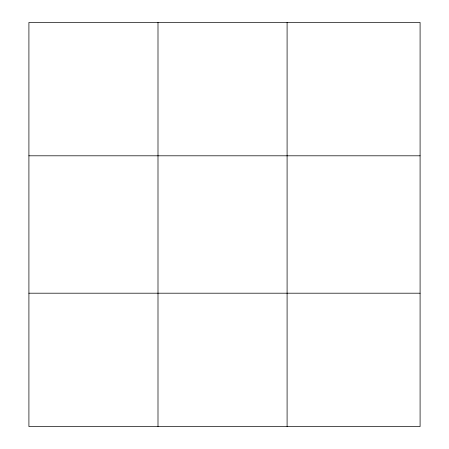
<?xml version="1.0" encoding="UTF-8"?>
<svg xmlns="http://www.w3.org/2000/svg" width="449" height="449" viewBox="0 0 449 449"><rect width="100%" height="100%" fill="white"/><g stroke="black" fill="none" stroke-linecap="round" stroke-linejoin="round"><path stroke-width="0.67" d="M157.997 22.45L157.997 426.55M287.091 22.45L287.091 426.55M420.09 293.197L420.09 426.55L28.91 426.55L28.91 22.45L420.09 22.45L420.09 293.197L28.91 293.197M28.91 155.803L420.09 155.803"/></g></svg>
